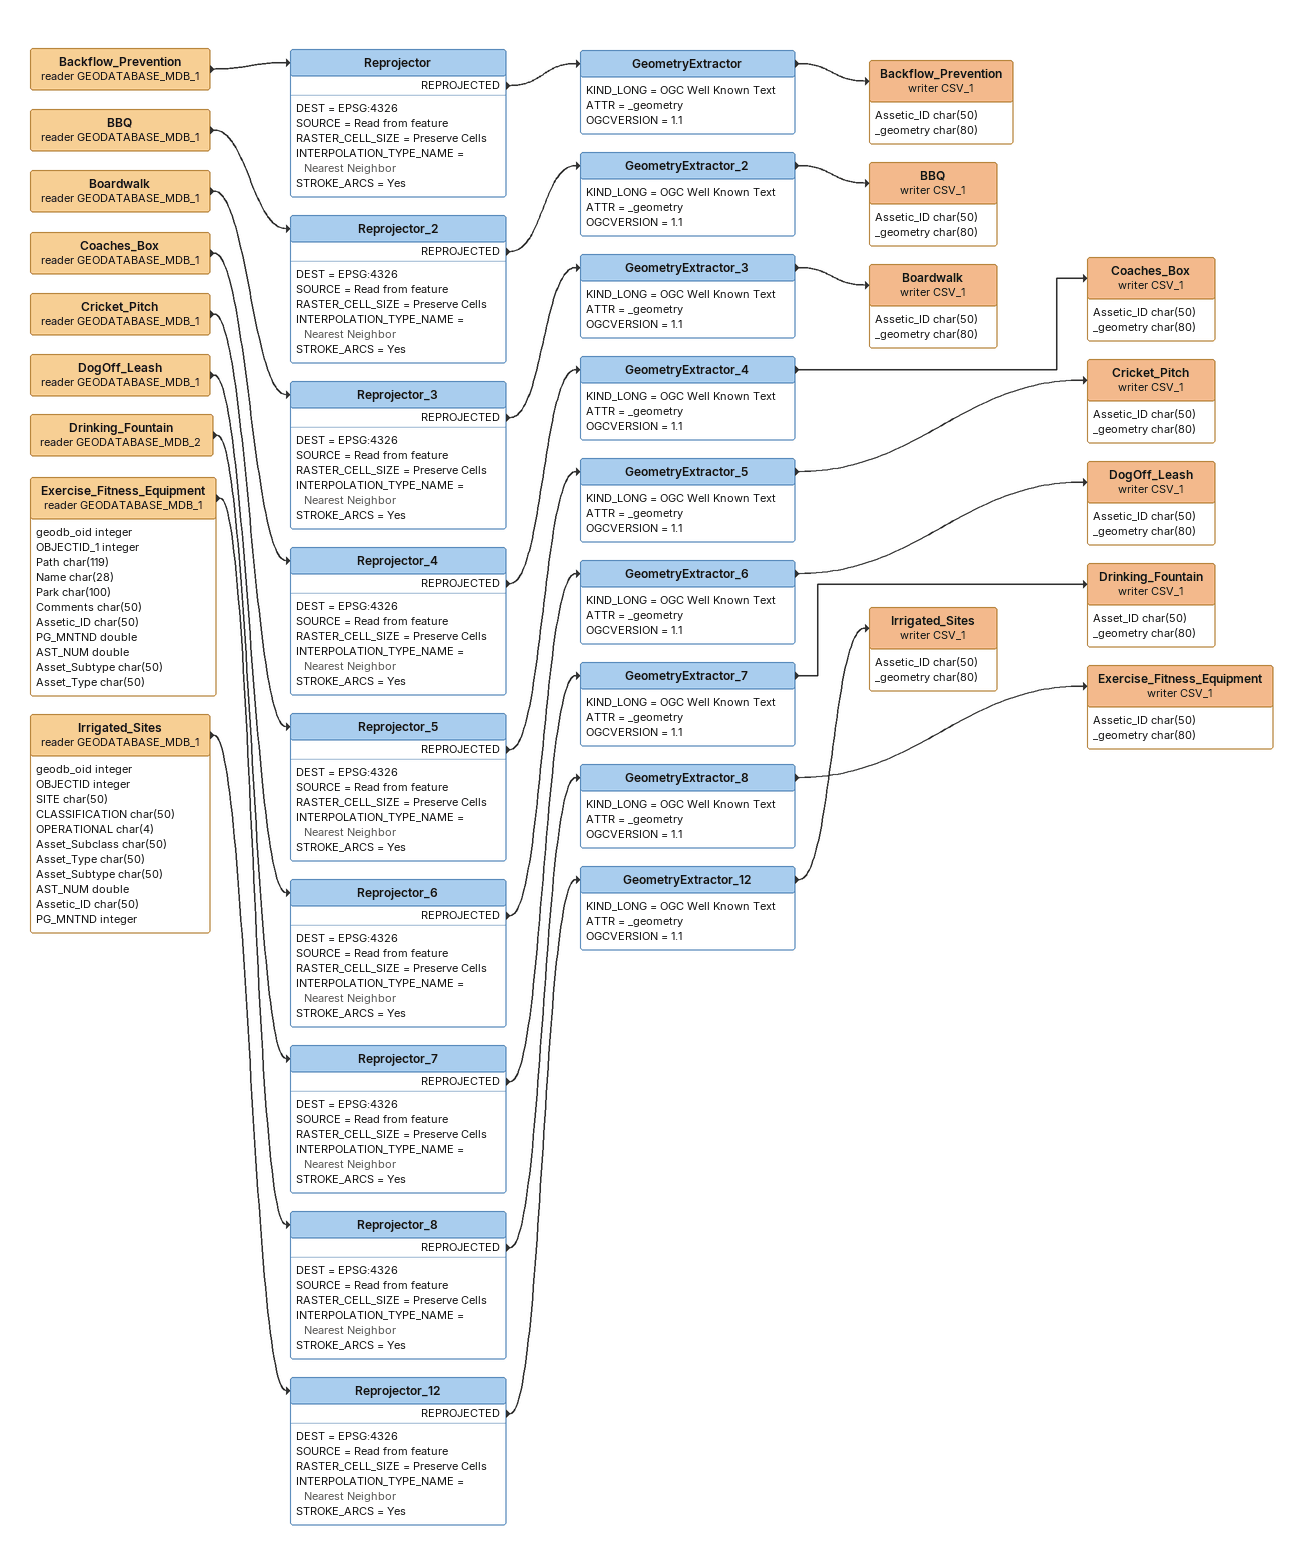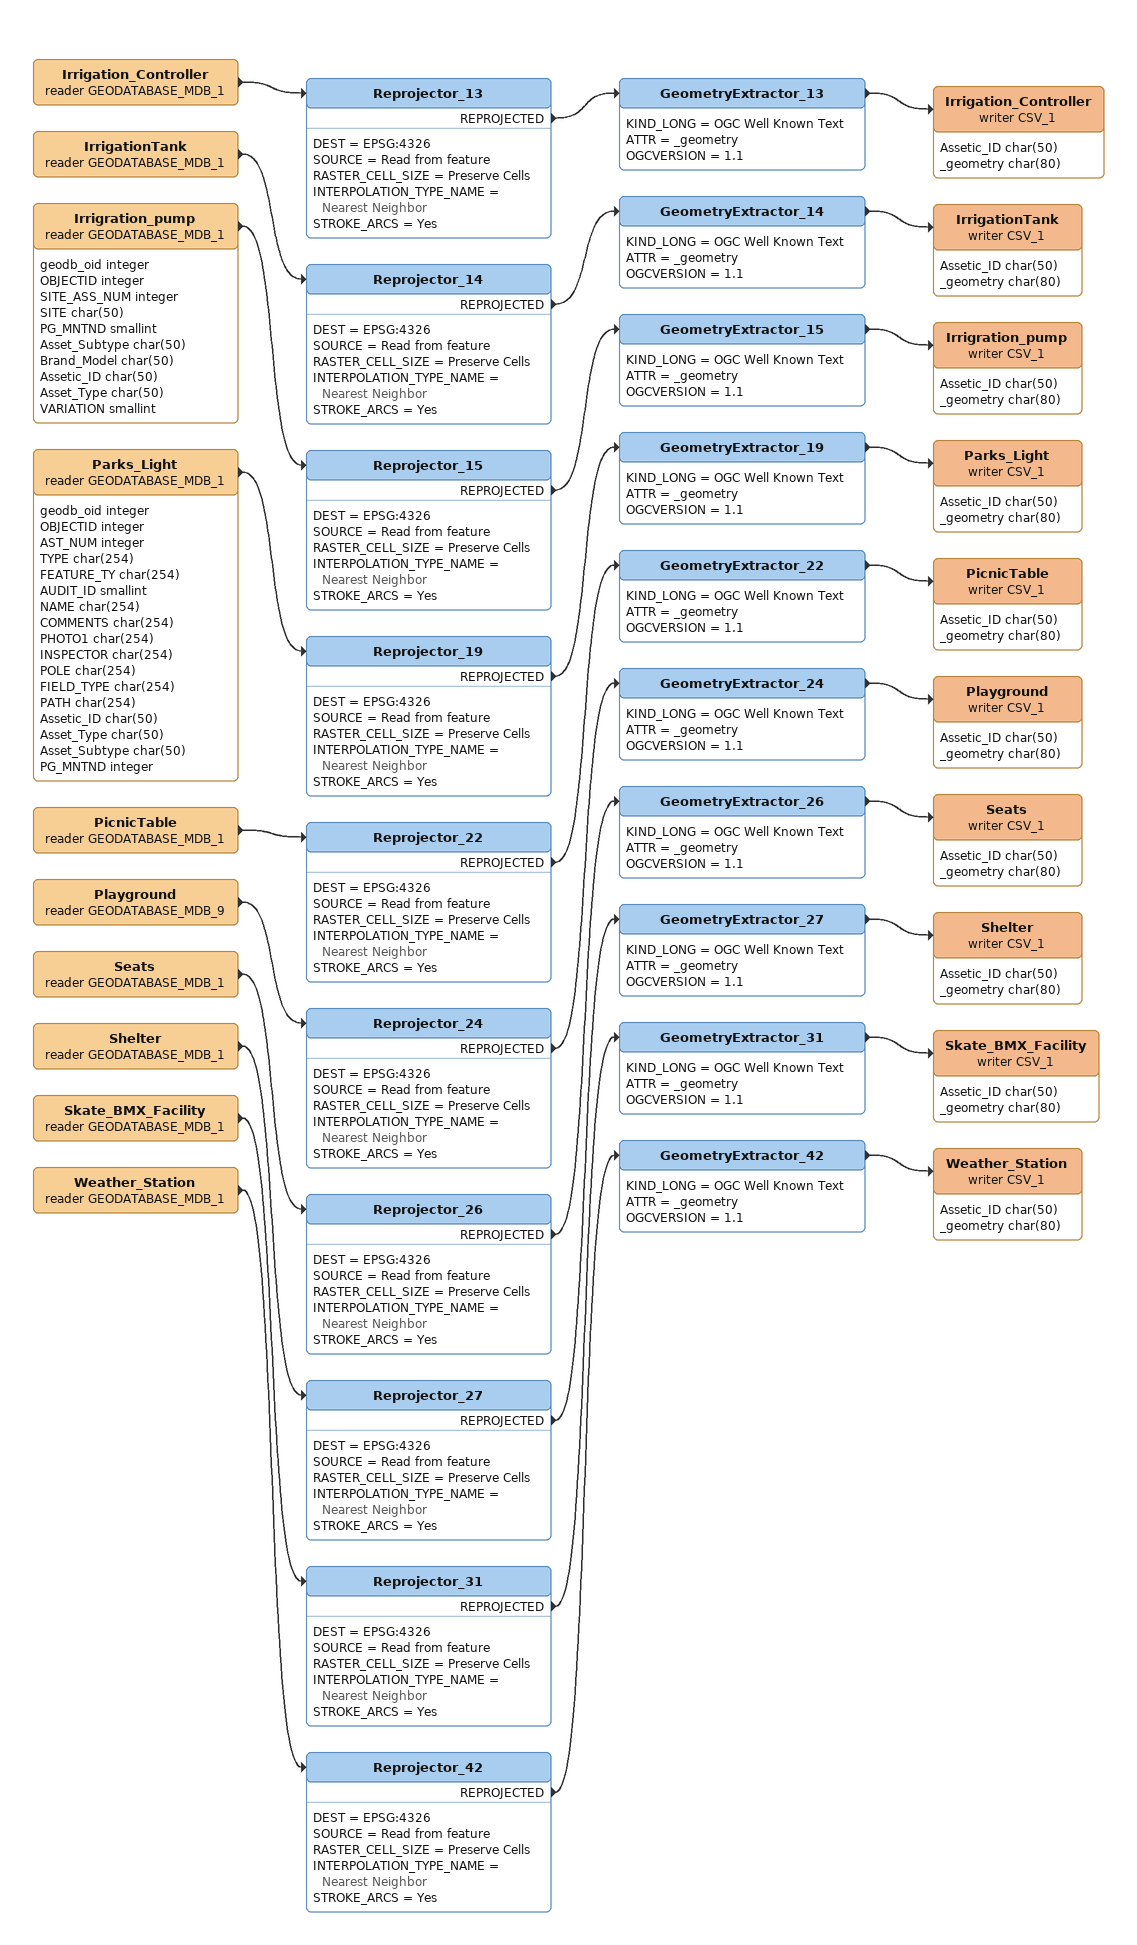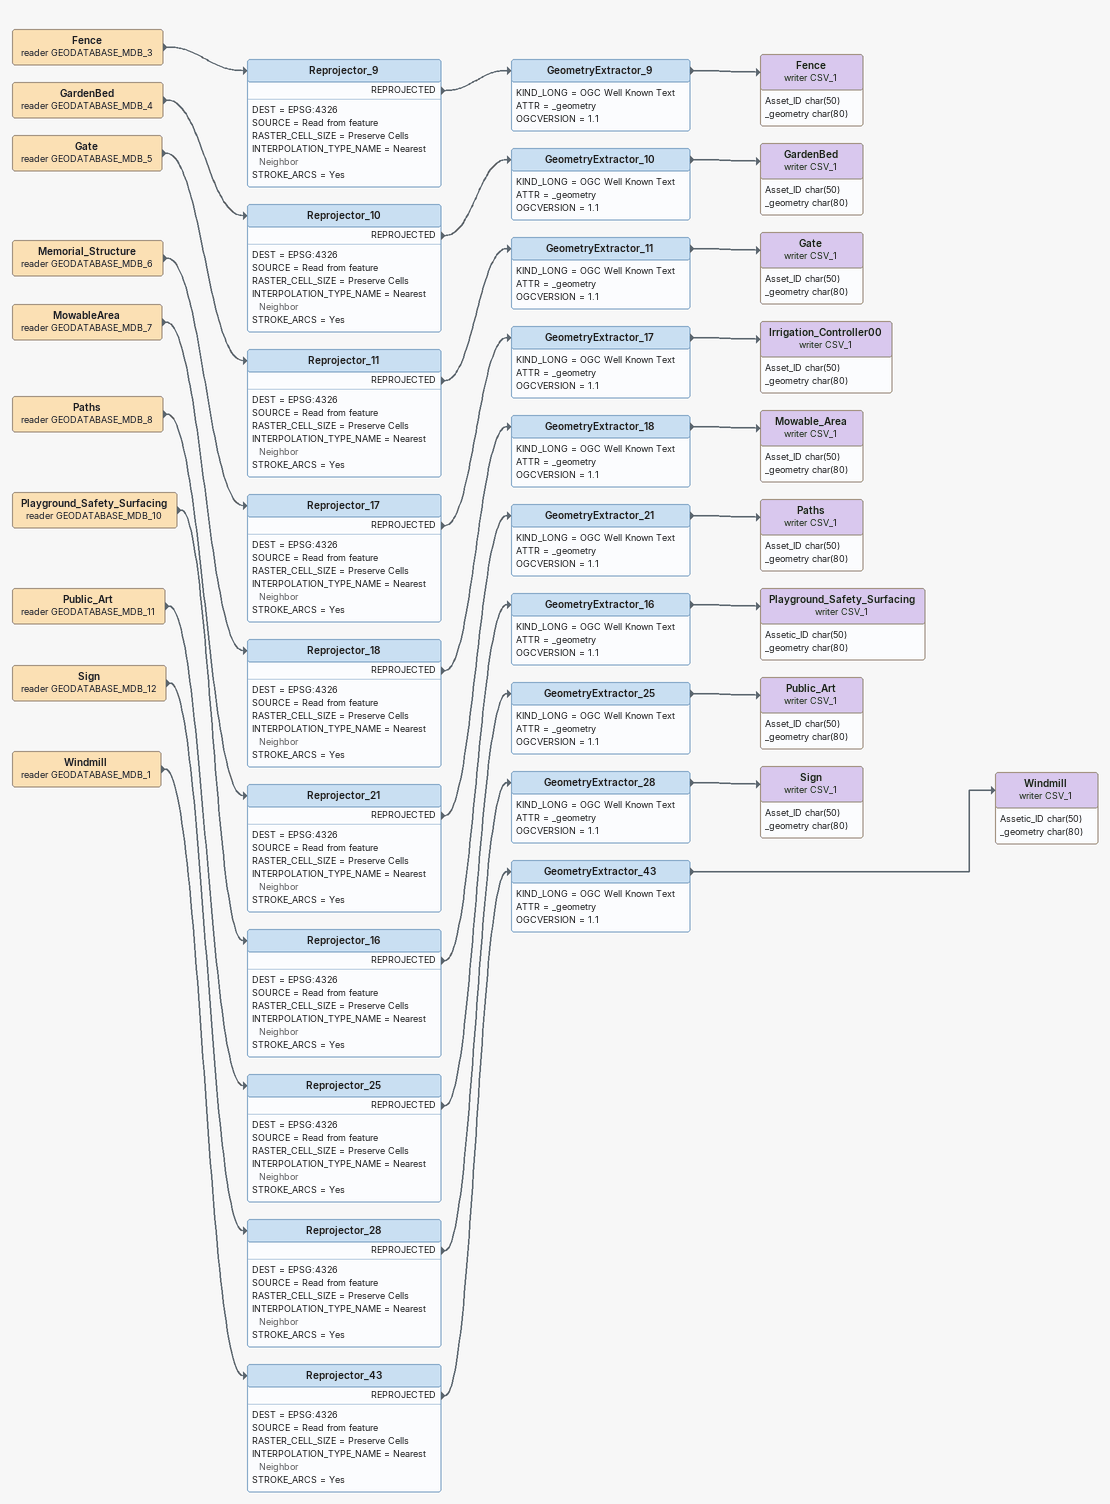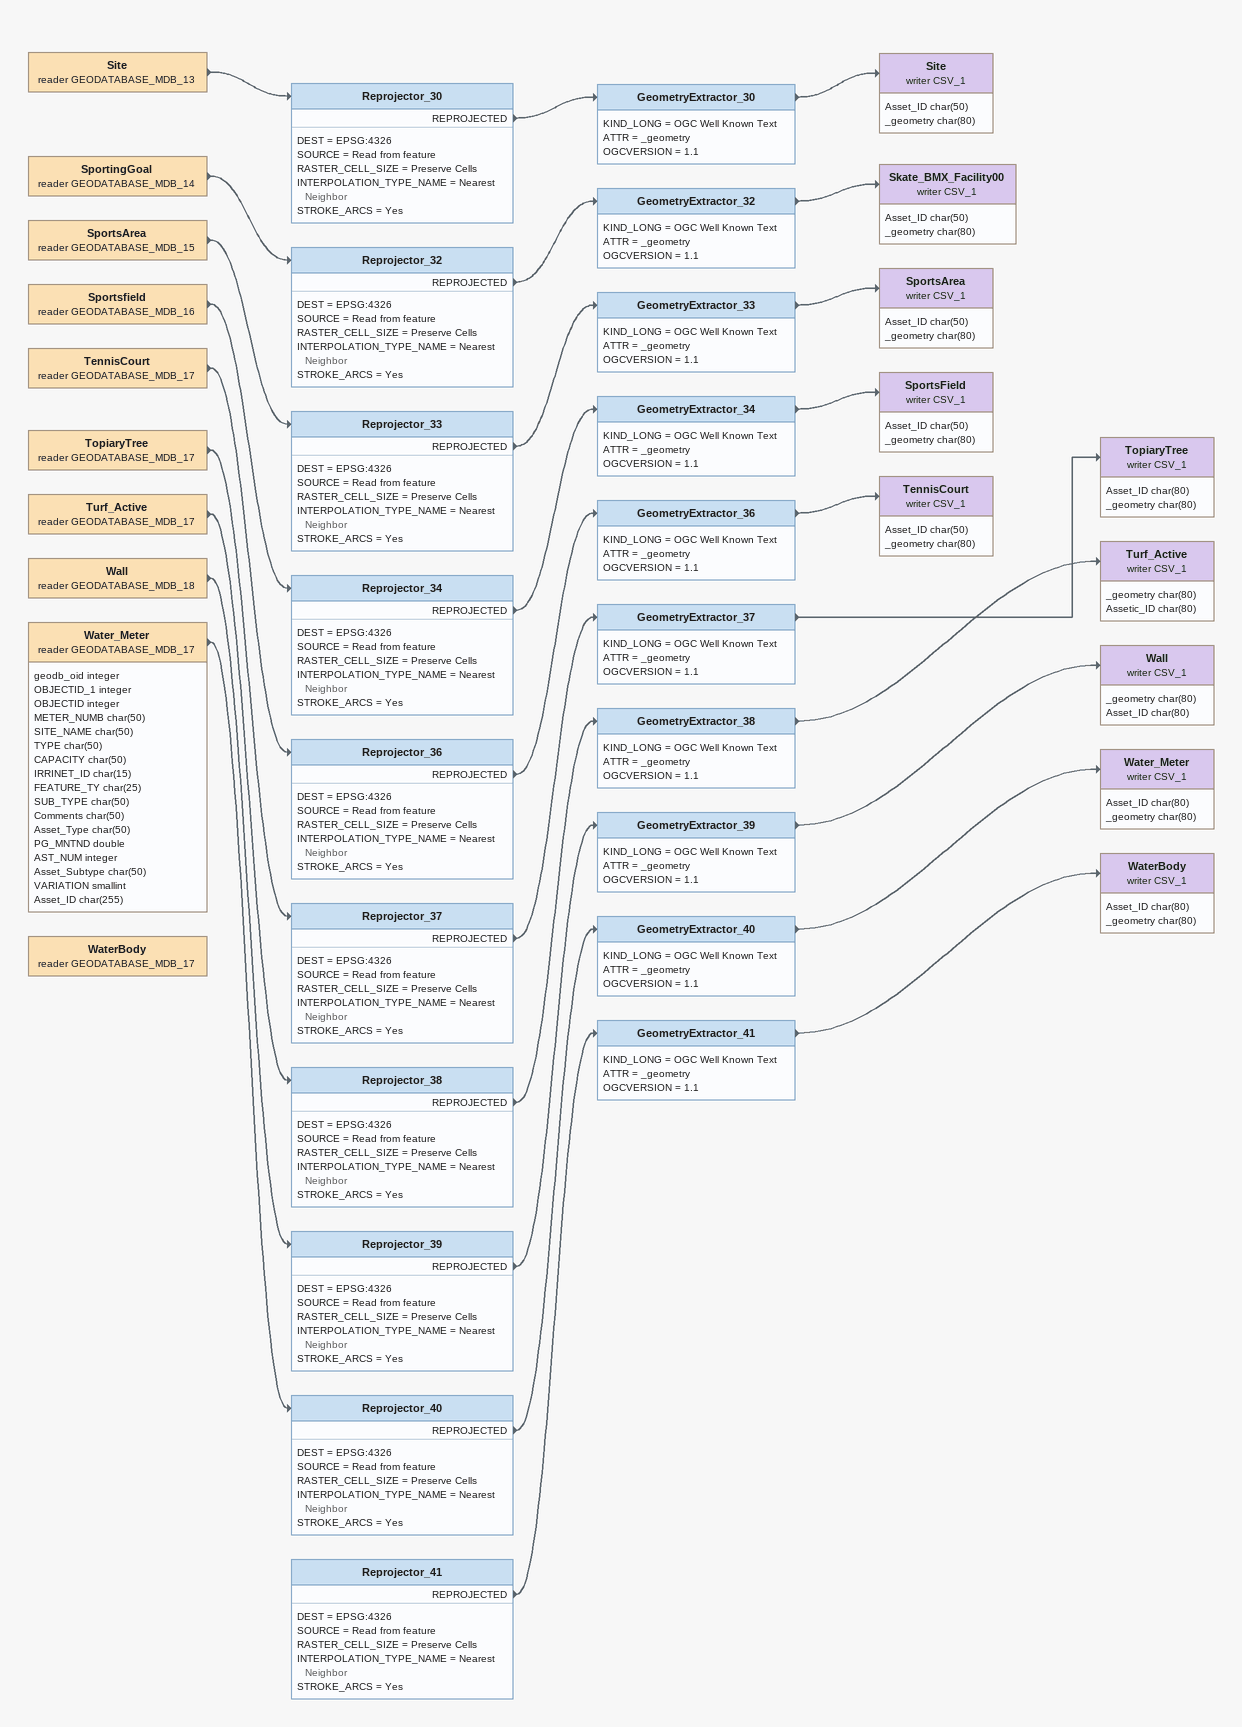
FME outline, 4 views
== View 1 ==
Backflow_Prevention (reader GEODATABASE_MDB_1)
    -> Reprojector
Reprojector
    DEST = EPSG:4326
    SOURCE = Read from feature
    RASTER_CELL_SIZE = Preserve Cells
    INTERPOLATION_TYPE_NAME = Nearest Neighbor
    STROKE_ARCS = Yes
    REPROJECTED -> GeometryExtractor
GeometryExtractor
    KIND_LONG = OGC Well Known Text
    ATTR = _geometry
    OGCVERSION = 1.1
    -> Backflow_Prevention (writer CSV_1)
Backflow_Prevention (writer CSV_1)
    attributes: Assetic_ID char(50), _geometry char(80)
BBQ (reader GEODATABASE_MDB_1)
    -> Reprojector_2
Reprojector_2
    DEST = EPSG:4326
    SOURCE = Read from feature
    RASTER_CELL_SIZE = Preserve Cells
    INTERPOLATION_TYPE_NAME = Nearest Neighbor
    STROKE_ARCS = Yes
    REPROJECTED -> GeometryExtractor_2
GeometryExtractor_2
    KIND_LONG = OGC Well Known Text
    ATTR = _geometry
    OGCVERSION = 1.1
    -> BBQ (writer CSV_1)
BBQ (writer CSV_1)
    attributes: Assetic_ID char(50), _geometry char(80)
Boardwalk (reader GEODATABASE_MDB_1)
    -> Reprojector_3
Reprojector_3
    DEST = EPSG:4326
    SOURCE = Read from feature
    RASTER_CELL_SIZE = Preserve Cells
    INTERPOLATION_TYPE_NAME = Nearest Neighbor
    STROKE_ARCS = Yes
    REPROJECTED -> GeometryExtractor_3
GeometryExtractor_3
    KIND_LONG = OGC Well Known Text
    ATTR = _geometry
    OGCVERSION = 1.1
    -> Boardwalk (writer CSV_1)
Boardwalk (writer CSV_1)
    attributes: Assetic_ID char(50), _geometry char(80)
Coaches_Box (reader GEODATABASE_MDB_1)
    -> Reprojector_4
Reprojector_4
    DEST = EPSG:4326
    SOURCE = Read from feature
    RASTER_CELL_SIZE = Preserve Cells
    INTERPOLATION_TYPE_NAME = Nearest Neighbor
    STROKE_ARCS = Yes
    REPROJECTED -> GeometryExtractor_4
GeometryExtractor_4
    KIND_LONG = OGC Well Known Text
    ATTR = _geometry
    OGCVERSION = 1.1
    -> Coaches_Box (writer CSV_1)
Coaches_Box (writer CSV_1)
    attributes: Assetic_ID char(50), _geometry char(80)
Cricket_Pitch (reader GEODATABASE_MDB_1)
    -> Reprojector_5
Reprojector_5
    DEST = EPSG:4326
    SOURCE = Read from feature
    RASTER_CELL_SIZE = Preserve Cells
    INTERPOLATION_TYPE_NAME = Nearest Neighbor
    STROKE_ARCS = Yes
    REPROJECTED -> GeometryExtractor_5
GeometryExtractor_5
    KIND_LONG = OGC Well Known Text
    ATTR = _geometry
    OGCVERSION = 1.1
    -> Cricket_Pitch (writer CSV_1)
Cricket_Pitch (writer CSV_1)
    attributes: Assetic_ID char(50), _geometry char(80)
DogOff_Leash (reader GEODATABASE_MDB_1)
    -> Reprojector_6
Reprojector_6
    DEST = EPSG:4326
    SOURCE = Read from feature
    RASTER_CELL_SIZE = Preserve Cells
    INTERPOLATION_TYPE_NAME = Nearest Neighbor
    STROKE_ARCS = Yes
    REPROJECTED -> GeometryExtractor_6
GeometryExtractor_6
    KIND_LONG = OGC Well Known Text
    ATTR = _geometry
    OGCVERSION = 1.1
    -> DogOff_Leash (writer CSV_1)
DogOff_Leash (writer CSV_1)
    attributes: Assetic_ID char(50), _geometry char(80)
Drinking_Fountain (reader GEODATABASE_MDB_2)
    -> Reprojector_7
Reprojector_7
    DEST = EPSG:4326
    SOURCE = Read from feature
    RASTER_CELL_SIZE = Preserve Cells
    INTERPOLATION_TYPE_NAME = Nearest Neighbor
    STROKE_ARCS = Yes
    REPROJECTED -> GeometryExtractor_7
GeometryExtractor_7
    KIND_LONG = OGC Well Known Text
    ATTR = _geometry
    OGCVERSION = 1.1
    -> Drinking_Fountain (writer CSV_1)
Drinking_Fountain (writer CSV_1)
    attributes: Asset_ID char(50), _geometry char(80)
Exercise_Fitness_Equipment (reader GEODATABASE_MDB_1)
    attributes: geodb_oid integer, OBJECTID_1 integer, Path char(119), Name char(28), Park char(100), Comments char(50), Assetic_ID char(50), PG_MNTND double, AST_NUM double, Asset_Subtype char(50), Asset_Type char(50)
    -> Reprojector_8
Reprojector_8
    DEST = EPSG:4326
    SOURCE = Read from feature
    RASTER_CELL_SIZE = Preserve Cells
    INTERPOLATION_TYPE_NAME = Nearest Neighbor
    STROKE_ARCS = Yes
    REPROJECTED -> GeometryExtractor_8
GeometryExtractor_8
    KIND_LONG = OGC Well Known Text
    ATTR = _geometry
    OGCVERSION = 1.1
    -> Exercise_Fitness_Equipment (writer CSV_1)
Exercise_Fitness_Equipment (writer CSV_1)
    attributes: Assetic_ID char(50), _geometry char(80)
Irrigated_Sites (reader GEODATABASE_MDB_1)
    attributes: geodb_oid integer, OBJECTID integer, SITE char(50), CLASSIFICATION char(50), OPERATIONAL char(4), Asset_Subclass char(50), Asset_Type char(50), Asset_Subtype char(50), AST_NUM double, Assetic_ID char(50), PG_MNTND integer
    -> Reprojector_12
Reprojector_12
    DEST = EPSG:4326
    SOURCE = Read from feature
    RASTER_CELL_SIZE = Preserve Cells
    INTERPOLATION_TYPE_NAME = Nearest Neighbor
    STROKE_ARCS = Yes
    REPROJECTED -> GeometryExtractor_12
GeometryExtractor_12
    KIND_LONG = OGC Well Known Text
    ATTR = _geometry
    OGCVERSION = 1.1
    -> Irrigated_Sites (writer CSV_1)
Irrigated_Sites (writer CSV_1)
    attributes: Assetic_ID char(50), _geometry char(80)

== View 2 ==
Irrigation_Controller (reader GEODATABASE_MDB_1)
    -> Reprojector_13
Reprojector_13
    DEST = EPSG:4326
    SOURCE = Read from feature
    RASTER_CELL_SIZE = Preserve Cells
    INTERPOLATION_TYPE_NAME = Nearest Neighbor
    STROKE_ARCS = Yes
    REPROJECTED -> GeometryExtractor_13
GeometryExtractor_13
    KIND_LONG = OGC Well Known Text
    ATTR = _geometry
    OGCVERSION = 1.1
    -> Irrigation_Controller (writer CSV_1)
Irrigation_Controller (writer CSV_1)
    attributes: Assetic_ID char(50), _geometry char(80)
IrrigationTank (reader GEODATABASE_MDB_1)
    -> Reprojector_14
Reprojector_14
    DEST = EPSG:4326
    SOURCE = Read from feature
    RASTER_CELL_SIZE = Preserve Cells
    INTERPOLATION_TYPE_NAME = Nearest Neighbor
    STROKE_ARCS = Yes
    REPROJECTED -> GeometryExtractor_14
GeometryExtractor_14
    KIND_LONG = OGC Well Known Text
    ATTR = _geometry
    OGCVERSION = 1.1
    -> IrrigationTank (writer CSV_1)
IrrigationTank (writer CSV_1)
    attributes: Assetic_ID char(50), _geometry char(80)
Irrigration_pump (reader GEODATABASE_MDB_1)
    attributes: geodb_oid integer, OBJECTID integer, SITE_ASS_NUM integer, SITE char(50), PG_MNTND smallint, Asset_Subtype char(50), Brand_Model char(50), Assetic_ID char(50), Asset_Type char(50), VARIATION smallint
    -> Reprojector_15
Reprojector_15
    DEST = EPSG:4326
    SOURCE = Read from feature
    RASTER_CELL_SIZE = Preserve Cells
    INTERPOLATION_TYPE_NAME = Nearest Neighbor
    STROKE_ARCS = Yes
    REPROJECTED -> GeometryExtractor_15
GeometryExtractor_15
    KIND_LONG = OGC Well Known Text
    ATTR = _geometry
    OGCVERSION = 1.1
    -> Irrigration_pump (writer CSV_1)
Irrigration_pump (writer CSV_1)
    attributes: Assetic_ID char(50), _geometry char(80)
Parks_Light (reader GEODATABASE_MDB_1)
    attributes: geodb_oid integer, OBJECTID integer, AST_NUM integer, TYPE char(254), FEATURE_TY char(254), AUDIT_ID smallint, NAME char(254), COMMENTS char(254), PHOTO1 char(254), INSPECTOR char(254), POLE char(254), FIELD_TYPE char(254), PATH char(254), Assetic_ID char(50), Asset_Type char(50), Asset_Subtype char(50), PG_MNTND integer
    -> Reprojector_19
Reprojector_19
    DEST = EPSG:4326
    SOURCE = Read from feature
    RASTER_CELL_SIZE = Preserve Cells
    INTERPOLATION_TYPE_NAME = Nearest Neighbor
    STROKE_ARCS = Yes
    REPROJECTED -> GeometryExtractor_19
GeometryExtractor_19
    KIND_LONG = OGC Well Known Text
    ATTR = _geometry
    OGCVERSION = 1.1
    -> Parks_Light (writer CSV_1)
Parks_Light (writer CSV_1)
    attributes: Assetic_ID char(50), _geometry char(80)
PicnicTable (reader GEODATABASE_MDB_1)
    -> Reprojector_22
Reprojector_22
    DEST = EPSG:4326
    SOURCE = Read from feature
    RASTER_CELL_SIZE = Preserve Cells
    INTERPOLATION_TYPE_NAME = Nearest Neighbor
    STROKE_ARCS = Yes
    REPROJECTED -> GeometryExtractor_22
GeometryExtractor_22
    KIND_LONG = OGC Well Known Text
    ATTR = _geometry
    OGCVERSION = 1.1
    -> PicnicTable (writer CSV_1)
PicnicTable (writer CSV_1)
    attributes: Assetic_ID char(50), _geometry char(80)
Playground (reader GEODATABASE_MDB_9)
    -> Reprojector_24
Reprojector_24
    DEST = EPSG:4326
    SOURCE = Read from feature
    RASTER_CELL_SIZE = Preserve Cells
    INTERPOLATION_TYPE_NAME = Nearest Neighbor
    STROKE_ARCS = Yes
    REPROJECTED -> GeometryExtractor_24
GeometryExtractor_24
    KIND_LONG = OGC Well Known Text
    ATTR = _geometry
    OGCVERSION = 1.1
    -> Playground (writer CSV_1)
Playground (writer CSV_1)
    attributes: Assetic_ID char(50), _geometry char(80)
Seats (reader GEODATABASE_MDB_1)
    -> Reprojector_26
Reprojector_26
    DEST = EPSG:4326
    SOURCE = Read from feature
    RASTER_CELL_SIZE = Preserve Cells
    INTERPOLATION_TYPE_NAME = Nearest Neighbor
    STROKE_ARCS = Yes
    REPROJECTED -> GeometryExtractor_26
GeometryExtractor_26
    KIND_LONG = OGC Well Known Text
    ATTR = _geometry
    OGCVERSION = 1.1
    -> Seats (writer CSV_1)
Seats (writer CSV_1)
    attributes: Assetic_ID char(50), _geometry char(80)
Shelter (reader GEODATABASE_MDB_1)
    -> Reprojector_27
Reprojector_27
    DEST = EPSG:4326
    SOURCE = Read from feature
    RASTER_CELL_SIZE = Preserve Cells
    INTERPOLATION_TYPE_NAME = Nearest Neighbor
    STROKE_ARCS = Yes
    REPROJECTED -> GeometryExtractor_27
GeometryExtractor_27
    KIND_LONG = OGC Well Known Text
    ATTR = _geometry
    OGCVERSION = 1.1
    -> Shelter (writer CSV_1)
Shelter (writer CSV_1)
    attributes: Assetic_ID char(50), _geometry char(80)
Skate_BMX_Facility (reader GEODATABASE_MDB_1)
    -> Reprojector_31
Reprojector_31
    DEST = EPSG:4326
    SOURCE = Read from feature
    RASTER_CELL_SIZE = Preserve Cells
    INTERPOLATION_TYPE_NAME = Nearest Neighbor
    STROKE_ARCS = Yes
    REPROJECTED -> GeometryExtractor_31
GeometryExtractor_31
    KIND_LONG = OGC Well Known Text
    ATTR = _geometry
    OGCVERSION = 1.1
    -> Skate_BMX_Facility (writer CSV_1)
Skate_BMX_Facility (writer CSV_1)
    attributes: Assetic_ID char(50), _geometry char(80)
Weather_Station (reader GEODATABASE_MDB_1)
    -> Reprojector_42
Reprojector_42
    DEST = EPSG:4326
    SOURCE = Read from feature
    RASTER_CELL_SIZE = Preserve Cells
    INTERPOLATION_TYPE_NAME = Nearest Neighbor
    STROKE_ARCS = Yes
    REPROJECTED -> GeometryExtractor_42
GeometryExtractor_42
    KIND_LONG = OGC Well Known Text
    ATTR = _geometry
    OGCVERSION = 1.1
    -> Weather_Station (writer CSV_1)
Weather_Station (writer CSV_1)
    attributes: Assetic_ID char(50), _geometry char(80)

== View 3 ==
Windmill (reader GEODATABASE_MDB_1)
    -> Reprojector_43
Reprojector_43
    DEST = EPSG:4326
    SOURCE = Read from feature
    RASTER_CELL_SIZE = Preserve Cells
    INTERPOLATION_TYPE_NAME = Nearest Neighbor
    STROKE_ARCS = Yes
    REPROJECTED -> GeometryExtractor_43
GeometryExtractor_43
    KIND_LONG = OGC Well Known Text
    ATTR = _geometry
    OGCVERSION = 1.1
    -> Windmill (writer CSV_1)
Windmill (writer CSV_1)
    attributes: Assetic_ID char(50), _geometry char(80)
Fence (reader GEODATABASE_MDB_3)
    -> Reprojector_9
Reprojector_9
    DEST = EPSG:4326
    SOURCE = Read from feature
    RASTER_CELL_SIZE = Preserve Cells
    INTERPOLATION_TYPE_NAME = Nearest Neighbor
    STROKE_ARCS = Yes
    REPROJECTED -> GeometryExtractor_9
GeometryExtractor_9
    KIND_LONG = OGC Well Known Text
    ATTR = _geometry
    OGCVERSION = 1.1
    -> Fence (writer CSV_1)
Fence (writer CSV_1)
    attributes: Asset_ID char(50), _geometry char(80)
GardenBed (reader GEODATABASE_MDB_4)
    -> Reprojector_10
Reprojector_10
    DEST = EPSG:4326
    SOURCE = Read from feature
    RASTER_CELL_SIZE = Preserve Cells
    INTERPOLATION_TYPE_NAME = Nearest Neighbor
    STROKE_ARCS = Yes
    REPROJECTED -> GeometryExtractor_10
GeometryExtractor_10
    KIND_LONG = OGC Well Known Text
    ATTR = _geometry
    OGCVERSION = 1.1
    -> GardenBed (writer CSV_1)
GardenBed (writer CSV_1)
    attributes: Asset_ID char(50), _geometry char(80)
Gate (reader GEODATABASE_MDB_5)
    -> Reprojector_11
Reprojector_11
    DEST = EPSG:4326
    SOURCE = Read from feature
    RASTER_CELL_SIZE = Preserve Cells
    INTERPOLATION_TYPE_NAME = Nearest Neighbor
    STROKE_ARCS = Yes
    REPROJECTED -> GeometryExtractor_11
GeometryExtractor_11
    KIND_LONG = OGC Well Known Text
    ATTR = _geometry
    OGCVERSION = 1.1
    -> Gate (writer CSV_1)
Gate (writer CSV_1)
    attributes: Asset_ID char(50), _geometry char(80)
Memorial_Structure (reader GEODATABASE_MDB_6)
    -> Reprojector_17
Reprojector_17
    DEST = EPSG:4326
    SOURCE = Read from feature
    RASTER_CELL_SIZE = Preserve Cells
    INTERPOLATION_TYPE_NAME = Nearest Neighbor
    STROKE_ARCS = Yes
    REPROJECTED -> GeometryExtractor_17
GeometryExtractor_17
    KIND_LONG = OGC Well Known Text
    ATTR = _geometry
    OGCVERSION = 1.1
    -> Irrigation_Controller00 (writer CSV_1)
Irrigation_Controller00 (writer CSV_1)
    attributes: Asset_ID char(50), _geometry char(80)
MowableArea (reader GEODATABASE_MDB_7)
    -> Reprojector_18
Reprojector_18
    DEST = EPSG:4326
    SOURCE = Read from feature
    RASTER_CELL_SIZE = Preserve Cells
    INTERPOLATION_TYPE_NAME = Nearest Neighbor
    STROKE_ARCS = Yes
    REPROJECTED -> GeometryExtractor_18
GeometryExtractor_18
    KIND_LONG = OGC Well Known Text
    ATTR = _geometry
    OGCVERSION = 1.1
    -> Mowable_Area (writer CSV_1)
Mowable_Area (writer CSV_1)
    attributes: Asset_ID char(50), _geometry char(80)
Paths (reader GEODATABASE_MDB_8)
    -> Reprojector_21
Reprojector_21
    DEST = EPSG:4326
    SOURCE = Read from feature
    RASTER_CELL_SIZE = Preserve Cells
    INTERPOLATION_TYPE_NAME = Nearest Neighbor
    STROKE_ARCS = Yes
    REPROJECTED -> GeometryExtractor_21
GeometryExtractor_21
    KIND_LONG = OGC Well Known Text
    ATTR = _geometry
    OGCVERSION = 1.1
    -> Paths (writer CSV_1)
Paths (writer CSV_1)
    attributes: Asset_ID char(50), _geometry char(80)
Playground_Safety_Surfacing (reader GEODATABASE_MDB_10)
    -> Reprojector_16
Reprojector_16
    DEST = EPSG:4326
    SOURCE = Read from feature
    RASTER_CELL_SIZE = Preserve Cells
    INTERPOLATION_TYPE_NAME = Nearest Neighbor
    STROKE_ARCS = Yes
    REPROJECTED -> GeometryExtractor_16
GeometryExtractor_16
    KIND_LONG = OGC Well Known Text
    ATTR = _geometry
    OGCVERSION = 1.1
    -> Playground_Safety_Surfacing (writer CSV_1)
Playground_Safety_Surfacing (writer CSV_1)
    attributes: Assetic_ID char(50), _geometry char(80)
Public_Art (reader GEODATABASE_MDB_11)
    -> Reprojector_25
Reprojector_25
    DEST = EPSG:4326
    SOURCE = Read from feature
    RASTER_CELL_SIZE = Preserve Cells
    INTERPOLATION_TYPE_NAME = Nearest Neighbor
    STROKE_ARCS = Yes
    REPROJECTED -> GeometryExtractor_25
GeometryExtractor_25
    KIND_LONG = OGC Well Known Text
    ATTR = _geometry
    OGCVERSION = 1.1
    -> Public_Art (writer CSV_1)
Public_Art (writer CSV_1)
    attributes: Asset_ID char(50), _geometry char(80)
Sign (reader GEODATABASE_MDB_12)
    -> Reprojector_28
Reprojector_28
    DEST = EPSG:4326
    SOURCE = Read from feature
    RASTER_CELL_SIZE = Preserve Cells
    INTERPOLATION_TYPE_NAME = Nearest Neighbor
    STROKE_ARCS = Yes
    REPROJECTED -> GeometryExtractor_28
GeometryExtractor_28
    KIND_LONG = OGC Well Known Text
    ATTR = _geometry
    OGCVERSION = 1.1
    -> Sign (writer CSV_1)
Sign (writer CSV_1)
    attributes: Asset_ID char(50), _geometry char(80)

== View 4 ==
Site (reader GEODATABASE_MDB_13)
    -> Reprojector_30
Reprojector_30
    DEST = EPSG:4326
    SOURCE = Read from feature
    RASTER_CELL_SIZE = Preserve Cells
    INTERPOLATION_TYPE_NAME = Nearest Neighbor
    STROKE_ARCS = Yes
    REPROJECTED -> GeometryExtractor_30
GeometryExtractor_30
    KIND_LONG = OGC Well Known Text
    ATTR = _geometry
    OGCVERSION = 1.1
    -> Site (writer CSV_1)
Site (writer CSV_1)
    attributes: Asset_ID char(50), _geometry char(80)
SportingGoal (reader GEODATABASE_MDB_14)
    -> Reprojector_32
Reprojector_32
    DEST = EPSG:4326
    SOURCE = Read from feature
    RASTER_CELL_SIZE = Preserve Cells
    INTERPOLATION_TYPE_NAME = Nearest Neighbor
    STROKE_ARCS = Yes
    REPROJECTED -> GeometryExtractor_32
GeometryExtractor_32
    KIND_LONG = OGC Well Known Text
    ATTR = _geometry
    OGCVERSION = 1.1
    -> Skate_BMX_Facility00 (writer CSV_1)
Skate_BMX_Facility00 (writer CSV_1)
    attributes: Asset_ID char(50), _geometry char(80)
SportsArea (reader GEODATABASE_MDB_15)
    -> Reprojector_33
Reprojector_33
    DEST = EPSG:4326
    SOURCE = Read from feature
    RASTER_CELL_SIZE = Preserve Cells
    INTERPOLATION_TYPE_NAME = Nearest Neighbor
    STROKE_ARCS = Yes
    REPROJECTED -> GeometryExtractor_33
GeometryExtractor_33
    KIND_LONG = OGC Well Known Text
    ATTR = _geometry
    OGCVERSION = 1.1
    -> SportsArea (writer CSV_1)
SportsArea (writer CSV_1)
    attributes: Asset_ID char(50), _geometry char(80)
Sportsfield (reader GEODATABASE_MDB_16)
    -> Reprojector_34
Reprojector_34
    DEST = EPSG:4326
    SOURCE = Read from feature
    RASTER_CELL_SIZE = Preserve Cells
    INTERPOLATION_TYPE_NAME = Nearest Neighbor
    STROKE_ARCS = Yes
    REPROJECTED -> GeometryExtractor_34
GeometryExtractor_34
    KIND_LONG = OGC Well Known Text
    ATTR = _geometry
    OGCVERSION = 1.1
    -> SportsField (writer CSV_1)
SportsField (writer CSV_1)
    attributes: Asset_ID char(50), _geometry char(80)
TennisCourt (reader GEODATABASE_MDB_17)
    -> Reprojector_36
Reprojector_36
    DEST = EPSG:4326
    SOURCE = Read from feature
    RASTER_CELL_SIZE = Preserve Cells
    INTERPOLATION_TYPE_NAME = Nearest Neighbor
    STROKE_ARCS = Yes
    REPROJECTED -> GeometryExtractor_36
GeometryExtractor_36
    KIND_LONG = OGC Well Known Text
    ATTR = _geometry
    OGCVERSION = 1.1
    -> TennisCourt (writer CSV_1)
TennisCourt (writer CSV_1)
    attributes: Asset_ID char(50), _geometry char(80)
Turf_Active (reader GEODATABASE_MDB_17)
    -> Reprojector_38
Reprojector_38
    DEST = EPSG:4326
    SOURCE = Read from feature
    RASTER_CELL_SIZE = Preserve Cells
    INTERPOLATION_TYPE_NAME = Nearest Neighbor
    STROKE_ARCS = Yes
    REPROJECTED -> GeometryExtractor_38
GeometryExtractor_38
    KIND_LONG = OGC Well Known Text
    ATTR = _geometry
    OGCVERSION = 1.1
    -> Turf_Active (writer CSV_1)
Turf_Active (writer CSV_1)
    attributes: _geometry char(80), Assetic_ID char(80)
Water_Meter (reader GEODATABASE_MDB_17)
    attributes: geodb_oid integer, OBJECTID_1 integer, OBJECTID integer, METER_NUMB char(50), SITE_NAME char(50), TYPE char(50), CAPACITY char(50), IRRINET_ID char(15), FEATURE_TY char(25), SUB_TYPE char(50), Comments char(50), Asset_Type char(50), PG_MNTND double, AST_NUM integer, Asset_Subtype char(50), VARIATION smallint, Asset_ID char(255)
    -> Reprojector_40
Reprojector_40
    DEST = EPSG:4326
    SOURCE = Read from feature
    RASTER_CELL_SIZE = Preserve Cells
    INTERPOLATION_TYPE_NAME = Nearest Neighbor
    STROKE_ARCS = Yes
    REPROJECTED -> GeometryExtractor_40
GeometryExtractor_40
    KIND_LONG = OGC Well Known Text
    ATTR = _geometry
    OGCVERSION = 1.1
    -> Water_Meter (writer CSV_1)
Water_Meter (writer CSV_1)
    attributes: Asset_ID char(80), _geometry char(80)
WaterBody (reader GEODATABASE_MDB_17)
TopiaryTree (reader GEODATABASE_MDB_17)
    -> Reprojector_37
Reprojector_37
    DEST = EPSG:4326
    SOURCE = Read from feature
    RASTER_CELL_SIZE = Preserve Cells
    INTERPOLATION_TYPE_NAME = Nearest Neighbor
    STROKE_ARCS = Yes
    REPROJECTED -> GeometryExtractor_37
GeometryExtractor_37
    KIND_LONG = OGC Well Known Text
    ATTR = _geometry
    OGCVERSION = 1.1
    -> TopiaryTree (writer CSV_1)
TopiaryTree (writer CSV_1)
    attributes: Asset_ID char(80), _geometry char(80)
Wall (reader GEODATABASE_MDB_18)
    -> Reprojector_39
Reprojector_39
    DEST = EPSG:4326
    SOURCE = Read from feature
    RASTER_CELL_SIZE = Preserve Cells
    INTERPOLATION_TYPE_NAME = Nearest Neighbor
    STROKE_ARCS = Yes
    REPROJECTED -> GeometryExtractor_39
GeometryExtractor_39
    KIND_LONG = OGC Well Known Text
    ATTR = _geometry
    OGCVERSION = 1.1
    -> Wall (writer CSV_1)
Wall (writer CSV_1)
    attributes: _geometry char(80), Asset_ID char(80)
Reprojector_41
    DEST = EPSG:4326
    SOURCE = Read from feature
    RASTER_CELL_SIZE = Preserve Cells
    INTERPOLATION_TYPE_NAME = Nearest Neighbor
    STROKE_ARCS = Yes
    REPROJECTED -> GeometryExtractor_41
GeometryExtractor_41
    KIND_LONG = OGC Well Known Text
    ATTR = _geometry
    OGCVERSION = 1.1
    -> WaterBody (writer CSV_1)
WaterBody (writer CSV_1)
    attributes: Asset_ID char(80), _geometry char(80)
